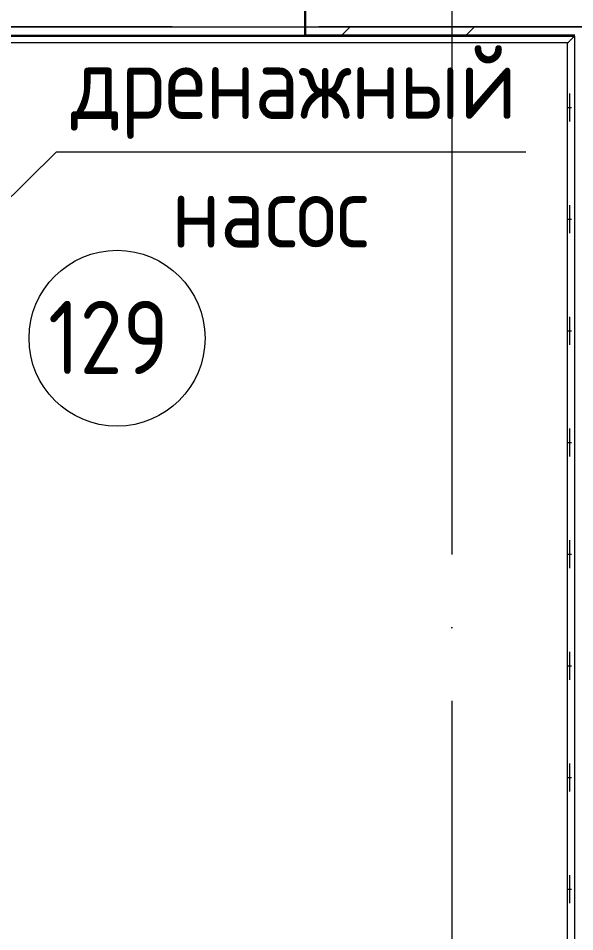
# Model space of a CAD drawing. Header units: millimetres. Extents: x -88595 to 880822, y -1054509 to -148035.
# Drawn here: x 200805 to 202702, y -271140 to -268023 of the extents above; entities that cross this region are included whole.
import ezdxf

# ---------------------------------------------------------------- set-up
doc = ezdxf.new("R2010")
doc.units = ezdxf.units.MM
doc.linetypes.add('ADSK_Линия сетки', pattern=[25, 20, -2.5, 0, -2.5])
for name, color, linetype, lineweight in [('Аннотация', 7, 'Continuous', 20), ('Марки помещений', 7, 'Continuous', 20), ('Оборудование', 7, 'Continuous', 18), ('Ограждение', 7, 'Continuous', 9), ('Оси', 7, 'Continuous', 9), ('Стены внутренние', 7, 'Continuous', 18), ('Стены наружные', 7, 'Continuous', 18)]:
    doc.layers.add(name, color=color, linetype=linetype, lineweight=lineweight)
doc.styles.add('$1$GOST Common', font='GOST_Common.ttf', dxfattribs={"width": 0.9, "height": 250})
doc.styles.add('GOST Common_3', font='GOST_Common.ttf', dxfattribs={"width": 0.9, "height": 2.5})

# ---------------------------------------------------------------- blocks, each defined once
blk = doc.blocks.new('$0$ADSK_Аннотация_Текст_сВыноской - Текст с выноской-3264166-В_Координация_1 этаж ОВ3')
at = {"layer": 'Аннотация'}
blk.add_line((-8, 0), (8, 0), dxfattribs=at)
blk = doc.blocks.new('FP_74-План 1 этажа смеж копия 1')
at = {"layer": 'Ограждение'}
for p, q in [((22886.5, -5762.6), (22886.5, -5667.4)), ((22879, -5715), (22886.8, -5715)), ((22886.8, -5715), (22892.4, -5715)), ((22886.5, -6143.6), (22886.5, -6048.4)), ((22879, -6096), (22886.8, -6096)), ((22886.8, -6096), (22892.4, -6096)), ((22886.5, -6524.6), (22886.5, -6429.4)), ((22879, -6477), (22886.8, -6477)), ((22886.8, -6477), (22892.4, -6477)), ((22886.5, -6905.6), (22886.5, -6810.4)), ((22879, -6858), (22886.8, -6858)), ((22886.8, -6858), (22892.4, -6858)), ((22886.5, -7286.6), (22886.5, -7191.4)), ((22879, -7239), (22886.8, -7239)), ((22886.8, -7239), (22892.4, -7239)), ((22886.5, -7667.6), (22886.5, -7572.4)), ((22879, -7620), (22886.8, -7620)), ((22886.8, -7620), (22892.4, -7620)), ((22886.5, -8048.6), (22886.5, -7953.4)), ((22879, -8001), (22886.8, -8001)), ((22886.8, -8001), (22892.4, -8001)), ((22886.5, -8429.6), (22886.5, -8334.4)), ((22879, -8382), (22886.8, -8382)), ((22886.8, -8382), (22892.4, -8382))]:
    blk.add_line(p, q, dxfattribs=at)
blk = doc.blocks.new('1 этаж')
at = {"layer": 'Ограждение'}
h = blk.add_hatch(dxfattribs=at)
h.set_pattern_fill('FP_34', color=256, style=0, pattern_type=2)
h.set_pattern_definition([(0, (215928.69, 665702.34), (190.5, 190.5), [95.25, -285.75]), (90, (215976.31, 665654.71), (-190.5, 190.5), [95.25, -285.75])])
h.paths.add_polyline_path([(238832.7, 655757.6), (238832.7, 660232.6), (238830.7, 660230.6), (238830.7, 655757.6)])
at = {"layer": 'Марки помещений'}
blk.add_circle((237271.3, 659199.9), 300, dxfattribs=at)
at = {"layer": 'Ограждение'}
for p, q in [((236184.7, 660230.6), (238830.7, 660230.6)), ((238830.7, 660230.6), (238830.7, 655757.6)), ((238807.7, 660207.6), (236207.7, 660207.6)), ((238807.7, 655757.6), (238807.7, 660207.6))]:
    blk.add_line(p, q, dxfattribs=at)
blk.add_open_spline([(238807.7, 660207.6), (238809.8, 660209.6), (238812.7, 660212.6), (238816.5, 660216.4), (238818.8, 660218.7), (238820.5, 660220.4), (238822.1, 660222), (238823.6, 660223.5), (238825, 660224.9), (238826.3, 660226.2), (238827.7, 660227.6), (238829, 660228.9), (238830.3, 660230.2), (238830.7, 660230.6), (238830.7, 660230.6)], degree=3, knots=[0, 0, 0, 0, 0.166667, 0.25, 0.333333, 0.375, 0.416667, 0.5, 0.541667, 0.583333, 0.666667, 0.75, 0.833333, 1, 1, 1, 1], dxfattribs=at)
at = {"layer": 'Оси', "linetype": 'ADSK_Линия сетки', "ltscale": 100}
for p, q in [((238412.7, 662962.6), (238412.7, 631836.5)), ((252460, 660262.6), (175520.4, 660262.6))]:
    blk.add_line(p, q, dxfattribs=at)
at = {"layer": 'Стены внутренние', "lineweight": 30}
blk.add_line((237912.7, 660812.6), (237912.7, 660262.6), dxfattribs=at)
at = {"layer": 'Стены наружные'}
for p, q in [((236152.7, 660262.6), (238862.7, 660262.6)), ((237912.7, 660232.6), (236212.7, 660232.6))]:
    blk.add_line(p, q, dxfattribs=at)
at = {"layer": 'Стены наружные', "lineweight": 30}
for p, q in [((237912.7, 660262.6), (237912.7, 660232.6)), ((237912.7, 660232.6), (238832.7, 660232.6))]:
    blk.add_line(p, q, dxfattribs=at)
at = {"layer": 'Стены наружные', "linetype": 'Continuous', "lineweight": 9}
for p, q in [((238036.1, 660232.6), (238066.1, 660262.6)), ((238460.4, 660232.6), (238490.4, 660262.6))]:
    blk.add_line(p, q, dxfattribs=at)
at = {"layer": 'Ограждение'}
blk.add_blockref('FP_74-План 1 этажа смеж копия 1', (215928.7, 665702.3), dxfattribs=at)
at = {"layer": 'Марки помещений', "style": 'GOST Common_3', "width": 0.9}
blk.add_text('129', height=250, dxfattribs=at).set_placement((237036.4, 659077.6))

msp = doc.modelspace()

# ---------------------------------------------------------------- linework, layer by layer
at = {"layer": 'Аннотация'}
msp.add_line((200240.7, -269165.9), (200935.6, -268478.1), dxfattribs=at)

# ---------------------------------------------------------------- block references
at = {"layer": 'Аннотация', "xscale": 100, "yscale": 100, "zscale": 100}
msp.add_blockref('$0$ADSK_Аннотация_Текст_сВыноской - Текст с выноской-3264166-В_Координация_1 этаж ОВ3', (201735.6, -268478.1), dxfattribs=at)
at = {"layer": 'Оборудование', "color": 5, "true_color": 0x0000ff}
msp.add_blockref('1 этаж', (-36129.5, -928314.5), dxfattribs=at)

# ---------------------------------------------------------------- texts
at = {"layer": 'Аннотация', "lineweight": 9, "char_height": 250, "attachment_point": 1, "style": '$1$GOST Common'}
for s, insert, width in [('дренажный', (200984.5, -268116.4), 1847.088), ('насос', (201328.1, -268555.2), 937.974)]:
    msp.add_mtext(s, dxfattribs=dict(at, insert=insert, width=width))

doc.saveas('drawing.dxf')
